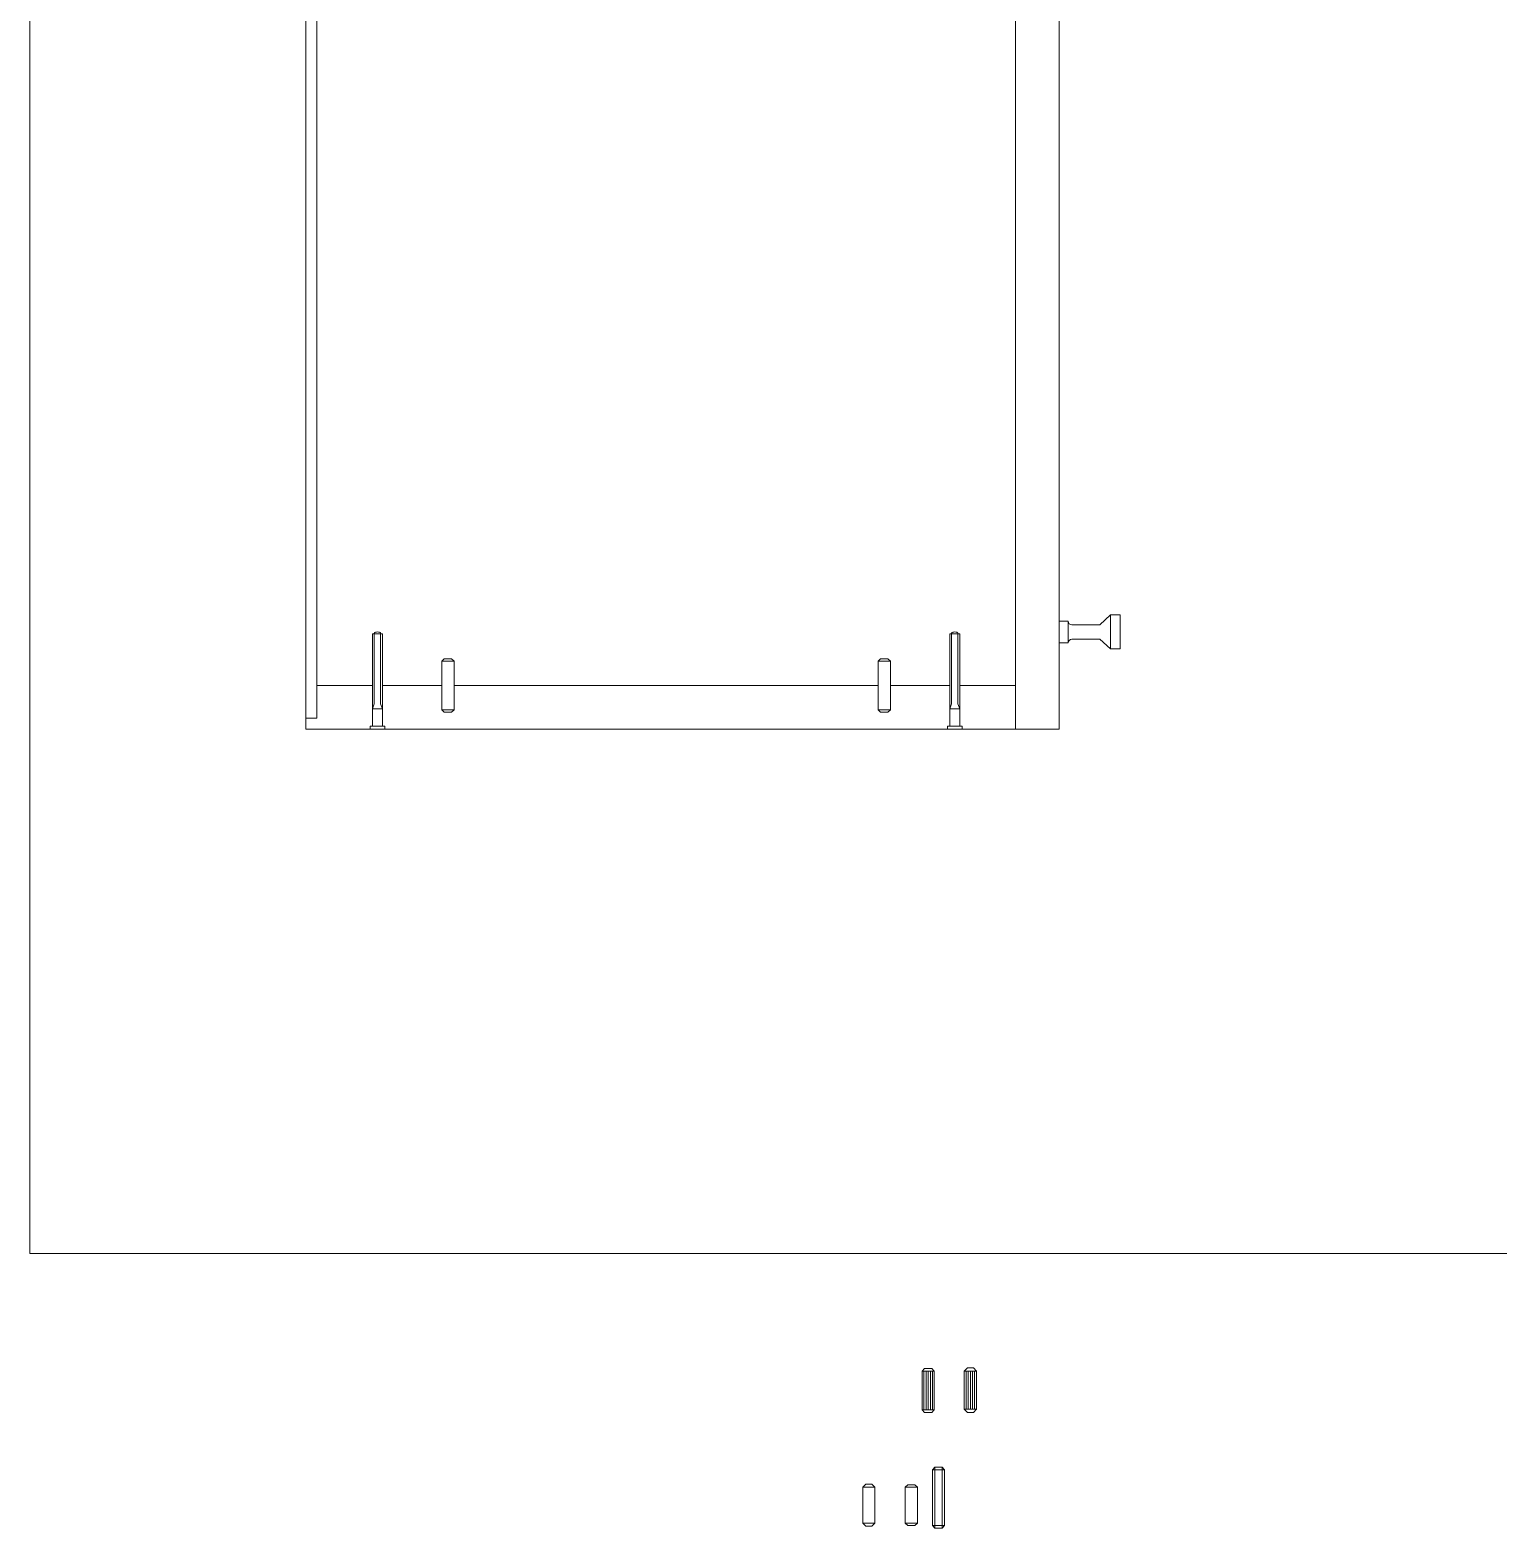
# Model space of a CAD drawing. Header units: centimetres. Extents: x -1165 to 380, y -206 to 683.
# Drawn here: x -688 to -627.6, y -81.9 to -20.2 of the extents above; entities that cross this region are included whole.
import ezdxf

# ---------------------------------------------------------------- set-up
doc = ezdxf.new("R2010")
doc.units = ezdxf.units.CM
doc.header["$MEASUREMENT"] = 0
for name, color, linetype, lineweight in [('0_Num_Penna__6', 6, 'Continuous', 18), ('0_Num_Penna__7', 7, 'Continuous', 18), ('A-FURN_Num_Penna__252_Num_Penna__252_Num_Penna__3_Num_Penna__252_Num_Penna__252_Num_Penna__252_Num_Penna__252_Num_Penna__252_Num_Penna__252_Num_Penna__252_Num_Penna__252_Num_Penna__252_Num_Penna__252_Num_Penna__252_Num_Penna__240', 240, 'Continuous', 18), ('A-FURN_Num_Penna__252_Num_Penna__252_Num_Penna__3_Num_Penna__252_Num_Penna__252_Num_Penna__252_Num_Penna__252_Num_Penna__252_Num_Penna__252_Num_Penna__252_Num_Penna__252_Num_Penna__252_Num_Penna__252_Num_Penna__252_Num_Penna__3', 3, 'Continuous', 18), ('A-FURN_Num_Penna__252_Num_Penna__252_Num_Penna__3_Num_Penna__252_Num_Penna__252_Num_Penna__252_Num_Penna__252_Num_Penna__252_Num_Penna__252_Num_Penna__252_Num_Penna__252_Num_Penna__252_Num_Penna__252_Num_Penna__252_Num_Penna__5', 5, 'Continuous', 18), ('A-FURN_Num_Penna__252_Num_Penna__252_Num_Penna__3_Num_Penna__252_Num_Penna__252_Num_Penna__252_Num_Penna__252_Num_Penna__252_Num_Penna__252_Num_Penna__252_Num_Penna__252_Num_Penna__252_Num_Penna__252_Num_Penna__252_Num_Penna__6', 6, 'Continuous', 18), ('A-SECT-PATT_Num_Penna__6_Num_Penna__6_Num_Penna__6_Num_Penna__6_Num_Penna__6_Num_Penna__6_Num_Penna__6_Num_Penna__6_Num_Penna__6_Num_Penna__6_Num_Penna__6_Num_Penna__6_Num_Penna__6_Num_Penna__6', 6, 'Continuous', 18), ('filatura_Num_Penna__8', 8, 'Continuous', 18), ('PDF16_Geometry_Num_Penna__5_Num_Penna__5_Num_Penna__5_Num_Penna__5_Num_Penna__5_Num_Penna__5_Num_Penna__5_Num_Penna__5_Num_Penna__5_Num_Penna__5_Num_Penna__5_Num_Penna__5_Num_Penna__5_Num_Penna__5', 5, 'Continuous', 18), ('PDF16_Geometry_Num_Penna__6_Num_Penna__6_Num_Penna__6_Num_Penna__6_Num_Penna__6_Num_Penna__6_Num_Penna__6_Num_Penna__6_Num_Penna__6_Num_Penna__6_Num_Penna__6_Num_Penna__6_Num_Penna__6_Num_Penna__6', 6, 'Continuous', 18), ('PDF2_Geometry_Num_Penna__7_Num_Penna__7_Num_Penna__7_Num_Penna__7_Num_Penna__7_Num_Penna__7_Num_Penna__7_Num_Penna__5', 5, 'Continuous', 18), ('PDF2_Geometry_Num_Penna__7_Num_Penna__7_Num_Penna__7_Num_Penna__7_Num_Penna__7_Num_Penna__7_Num_Penna__7_Num_Penna__6', 6, 'Continuous', 18), ('PDF2_Geometry_Num_Penna__7_Num_Penna__7_Num_Penna__7_Num_Penna__7_Num_Penna__7_Num_Penna__7_Num_Penna__7_Num_Penna__7', 7, 'Continuous', 18), ('VITE_Num_Penna__5', 5, 'Continuous', 18), ('VITE_Num_Penna__7', 7, 'Continuous', 18)]:
    doc.layers.add(name, color=color, linetype=linetype, lineweight=lineweight)

msp = doc.modelspace()

# ---------------------------------------------------------------- linework, layer by layer
at = {"layer": '0_Num_Penna__6', "color": 6, "linetype": 'Continuous', "lineweight": 18}
for p, q in [((-671.081, -46.203), (-670.981, -46.103)), ((-670.981, -46.103), (-670.681, -46.103)), ((-670.581, -46.203), (-670.681, -46.103)), ((-653.131, -46.203), (-653.031, -46.103)), ((-653.031, -46.103), (-652.731, -46.103)), ((-652.631, -46.203), (-652.731, -46.103)), ((-671.081, -48.203), (-670.981, -48.303)), ((-670.981, -48.303), (-670.681, -48.303)), ((-670.581, -48.203), (-670.681, -48.303)), ((-653.131, -48.203), (-653.031, -48.303)), ((-653.031, -48.303), (-652.731, -48.303)), ((-652.631, -48.203), (-652.731, -48.303))]:
    msp.add_line(p, q, dxfattribs=at)
at = {"layer": '0_Num_Penna__7', "color": 7, "linetype": 'Continuous', "lineweight": 18}
for p, q in [((-651.325, -75.419), (-651.225, -75.319)), ((-651.225, -75.319), (-650.925, -75.319)), ((-650.825, -75.419), (-650.925, -75.319)), ((-651.325, -77.019), (-651.225, -77.119)), ((-650.825, -77.019), (-650.925, -77.119)), ((-651.225, -77.119), (-650.925, -77.119)), ((-650.897, -79.481), (-650.797, -79.381)), ((-650.897, -79.481), (-650.897, -81.781)), ((-650.497, -79.381), (-650.797, -79.381)), ((-650.497, -79.381), (-650.397, -79.481)), ((-650.397, -80.381), (-650.397, -79.481)), ((-652.019, -80.204), (-651.919, -80.104)), ((-651.919, -80.104), (-651.619, -80.104)), ((-651.519, -80.204), (-651.619, -80.104)), ((-650.397, -80.381), (-650.397, -81.781)), ((-650.797, -81.681), (-650.797, -81.381)), ((-652.019, -81.679), (-651.919, -81.779)), ((-651.919, -81.779), (-651.619, -81.779)), ((-651.519, -81.679), (-651.619, -81.779)), ((-650.897, -81.781), (-650.797, -81.881)), ((-650.797, -81.881), (-650.497, -81.881)), ((-650.397, -81.781), (-650.497, -81.881))]:
    msp.add_line(p, q, dxfattribs=at)
at = {"layer": 'A-FURN_Num_Penna__252_Num_Penna__252_Num_Penna__3_Num_Penna__252_Num_Penna__252_Num_Penna__252_Num_Penna__252_Num_Penna__252_Num_Penna__252_Num_Penna__252_Num_Penna__252_Num_Penna__252_Num_Penna__252_Num_Penna__252_Num_Penna__240', "color": 240, "linetype": 'Continuous', "lineweight": 18}
for p, q in [((-688.028, -70.581), (-688.028, 42.071)), ((-575.377, -70.581), (-688.028, -70.581))]:
    msp.add_line(p, q, dxfattribs=at)
at = {"layer": 'A-FURN_Num_Penna__252_Num_Penna__252_Num_Penna__3_Num_Penna__252_Num_Penna__252_Num_Penna__252_Num_Penna__252_Num_Penna__252_Num_Penna__252_Num_Penna__252_Num_Penna__252_Num_Penna__252_Num_Penna__252_Num_Penna__252_Num_Penna__3', "color": 3, "linetype": 'Continuous', "lineweight": 18}
msp.add_line((-651.225, -77.119), (-650.925, -77.119), dxfattribs=at)
at = {"layer": 'A-FURN_Num_Penna__252_Num_Penna__252_Num_Penna__3_Num_Penna__252_Num_Penna__252_Num_Penna__252_Num_Penna__252_Num_Penna__252_Num_Penna__252_Num_Penna__252_Num_Penna__252_Num_Penna__252_Num_Penna__252_Num_Penna__252_Num_Penna__5', "color": 5, "linetype": 'Continuous', "lineweight": 18}
for p, q in [((-673.861, -45.075), (-673.861, -47.96)), ((-673.861, -45.075), (-673.601, -45.075)), ((-673.601, -47.96), (-673.601, -45.075)), ((-650.112, -47.96), (-650.112, -45.075)), ((-649.851, -45.075), (-650.112, -45.075)), ((-649.851, -45.075), (-649.851, -47.96)), ((-673.937, -48.162), (-673.525, -48.162)), ((-649.775, -48.162), (-650.187, -48.162)), ((-674.031, -49.003), (-673.431, -49.003)), ((-673.937, -48.883), (-673.525, -48.883)), ((-649.681, -49.003), (-650.281, -49.003)), ((-649.775, -48.883), (-650.187, -48.883))]:
    msp.add_line(p, q, dxfattribs=at)
at = {"layer": 'A-FURN_Num_Penna__252_Num_Penna__252_Num_Penna__3_Num_Penna__252_Num_Penna__252_Num_Penna__252_Num_Penna__252_Num_Penna__252_Num_Penna__252_Num_Penna__252_Num_Penna__252_Num_Penna__252_Num_Penna__252_Num_Penna__252_Num_Penna__6', "color": 6, "linetype": 'Continuous', "lineweight": 18}
for p, q in [((-673.937, -45.075), (-673.861, -45.075)), ((-673.937, -48.883), (-673.937, -45.075)), ((-673.601, -45.075), (-673.525, -45.075)), ((-673.525, -48.883), (-673.525, -45.075)), ((-650.112, -45.075), (-650.187, -45.075)), ((-650.187, -48.883), (-650.187, -45.075)), ((-649.775, -45.075), (-649.851, -45.075)), ((-649.775, -48.883), (-649.775, -45.075)), ((-673.937, -48.883), (-674.031, -48.883)), ((-674.031, -49.003), (-674.031, -48.883)), ((-673.431, -48.883), (-673.525, -48.883)), ((-673.431, -48.883), (-673.431, -49.003)), ((-650.281, -48.883), (-650.187, -48.883)), ((-650.281, -48.883), (-650.281, -49.003)), ((-649.775, -48.883), (-649.681, -48.883)), ((-649.681, -49.003), (-649.681, -48.883))]:
    msp.add_line(p, q, dxfattribs=at)
at = {"layer": 'A-SECT-PATT_Num_Penna__6_Num_Penna__6_Num_Penna__6_Num_Penna__6_Num_Penna__6_Num_Penna__6_Num_Penna__6_Num_Penna__6_Num_Penna__6_Num_Penna__6_Num_Penna__6_Num_Penna__6_Num_Penna__6_Num_Penna__6', "color": 6, "linetype": 'Continuous', "lineweight": 18}
msp.add_line((-676.231, 25.547), (-676.231, -48.553), dxfattribs=at)
at = {"layer": 'filatura_Num_Penna__8', "color": 8, "linetype": 'Continuous', "lineweight": 18}
for p, q in [((-650.897, -79.481), (-650.397, -79.481)), ((-650.797, -79.381), (-650.797, -81.881)), ((-650.497, -79.381), (-650.497, -81.881)), ((-650.397, -81.781), (-650.897, -81.781))]:
    msp.add_line(p, q, dxfattribs=at)
at = {"layer": 'PDF16_Geometry_Num_Penna__5_Num_Penna__5_Num_Penna__5_Num_Penna__5_Num_Penna__5_Num_Penna__5_Num_Penna__5_Num_Penna__5_Num_Penna__5_Num_Penna__5_Num_Penna__5_Num_Penna__5_Num_Penna__5_Num_Penna__5', "color": 5, "linetype": 'Continuous', "lineweight": 18}
for p, q in [((-643.572, -44.303), (-644.008, -44.704)), ((-643.181, -44.303), (-643.572, -44.303)), ((-643.572, -44.303), (-643.572, -45.703)), ((-643.181, -44.303), (-643.181, -45.703)), ((-645.316, -44.556), (-645.681, -44.556)), ((-645.681, -44.556), (-645.681, -45.451)), ((-645.316, -44.556), (-645.316, -45.451)), ((-644.008, -44.704), (-645.167, -44.704)), ((-645.316, -45.451), (-645.681, -45.451)), ((-644.008, -45.303), (-645.167, -45.303)), ((-643.572, -45.703), (-644.008, -45.303)), ((-643.181, -45.703), (-643.572, -45.703))]:
    msp.add_line(p, q, dxfattribs=at)
for centre, start, end in [((-645.167, -44.556), 180, 270), ((-645.167, -45.451), 90, 180)]:
    msp.add_arc(centre, 0.148, start, end, dxfattribs=at)
at = {"layer": 'PDF16_Geometry_Num_Penna__6_Num_Penna__6_Num_Penna__6_Num_Penna__6_Num_Penna__6_Num_Penna__6_Num_Penna__6_Num_Penna__6_Num_Penna__6_Num_Penna__6_Num_Penna__6_Num_Penna__6_Num_Penna__6_Num_Penna__6', "color": 6, "linetype": 'Continuous', "lineweight": 18}
for p, q in [((-676.681, -48.553), (-676.681, 25.997)), ((-647.481, 25.997), (-647.481, -49.003)), ((-645.681, 25.997), (-645.681, -49.003)), ((-676.231, -47.203), (-673.937, -47.203)), ((-676.231, -48.553), (-676.231, -47.203)), ((-673.525, -47.203), (-671.081, -47.203)), ((-670.581, -47.203), (-653.131, -47.203)), ((-652.631, -47.203), (-650.187, -47.203)), ((-649.775, -47.203), (-647.481, -47.203)), ((-676.681, -49.003), (-676.681, -48.553)), ((-676.681, -48.553), (-676.231, -48.553)), ((-676.681, -49.003), (-673.981, -49.003)), ((-673.481, -49.003), (-650.281, -49.003)), ((-649.681, -49.003), (-645.681, -49.003))]:
    msp.add_line(p, q, dxfattribs=at)
at = {"layer": 'PDF2_Geometry_Num_Penna__7_Num_Penna__7_Num_Penna__7_Num_Penna__7_Num_Penna__7_Num_Penna__7_Num_Penna__7_Num_Penna__5', "color": 5, "linetype": 'Continuous', "lineweight": 18, "flags": 128}
for points in [[(-673.937, -48.162), (-673.861, -47.96)], [(-673.525, -48.162), (-673.601, -47.96)], [(-650.187, -48.162), (-650.112, -47.96)], [(-649.775, -48.162), (-649.851, -47.96)], [(-673.525, -48.162), (-673.525, -48.883)], [(-650.187, -48.162), (-650.187, -48.883)]]:
    msp.add_lwpolyline(points, dxfattribs=at)
at = {"layer": 'PDF2_Geometry_Num_Penna__7_Num_Penna__7_Num_Penna__7_Num_Penna__7_Num_Penna__7_Num_Penna__7_Num_Penna__7_Num_Penna__6', "color": 6, "linetype": 'Continuous', "lineweight": 18, "flags": 128}
for points in [[(-673.861, -45.075), (-673.861, -45.058, -0.19953), (-673.854, -45.041, -0.116877), (-673.816, -45.017, -0.162888), (-673.647, -45.017, -0.116832), (-673.608, -45.041, -0.198418), (-673.601, -45.058), (-673.601, -45.075)], [(-650.112, -45.075), (-650.112, -45.058, -0.19953), (-650.105, -45.041, -0.116877), (-650.066, -45.017, -0.162888), (-649.897, -45.017, -0.116832), (-649.858, -45.041, -0.198418), (-649.851, -45.058), (-649.851, -45.075)]]:
    msp.add_lwpolyline(points, format="xyb", dxfattribs=at)
for points in [[(-671.081, -46.203), (-671.081, -48.203)], [(-670.581, -48.203), (-670.581, -46.203)], [(-653.131, -46.203), (-653.131, -48.203)], [(-652.631, -48.203), (-652.631, -46.203)]]:
    msp.add_lwpolyline(points, dxfattribs=at)
at = {"layer": 'PDF2_Geometry_Num_Penna__7_Num_Penna__7_Num_Penna__7_Num_Penna__7_Num_Penna__7_Num_Penna__7_Num_Penna__7_Num_Penna__7', "color": 7, "linetype": 'Continuous', "lineweight": 18, "flags": 128}
for points in [[(-651.325, -75.419), (-651.325, -77.019)], [(-651.251, -75.419), (-651.251, -77.019)], [(-651.163, -75.419), (-651.163, -77.019)], [(-651.074, -75.419), (-651.074, -77.019)], [(-650.986, -75.419), (-650.986, -77.019)], [(-650.898, -75.419), (-650.898, -77.019)], [(-650.825, -77.019), (-650.825, -75.419)], [(-649.589, -75.419), (-649.589, -76.994)], [(-649.515, -75.419), (-649.515, -76.994)], [(-649.427, -75.419), (-649.427, -76.994)], [(-649.339, -75.419), (-649.339, -76.994)], [(-649.251, -75.419), (-649.251, -76.994)], [(-649.163, -75.419), (-649.163, -76.994)], [(-649.089, -76.994), (-649.089, -75.419)]]:
    msp.add_lwpolyline(points, dxfattribs=at)
at = {"layer": 'VITE_Num_Penna__5', "color": 5, "linetype": 'Continuous', "lineweight": 18, "flags": 128}
for points in [[(-670.581, -46.203), (-671.081, -46.203)], [(-652.631, -46.203), (-653.131, -46.203)], [(-670.581, -48.203), (-671.081, -48.203)], [(-652.631, -48.203), (-653.131, -48.203)]]:
    msp.add_lwpolyline(points, dxfattribs=at)
at = {"layer": 'VITE_Num_Penna__7', "color": 7, "linetype": 'Continuous', "lineweight": 18}
for p, q in [((-649.589, -75.419), (-649.464, -75.294)), ((-649.214, -75.294), (-649.089, -75.419)), ((-649.589, -76.994), (-649.464, -77.119)), ((-649.214, -77.119), (-649.089, -76.994)), ((-653.768, -80.204), (-653.643, -80.079)), ((-653.268, -80.204), (-653.393, -80.079)), ((-653.768, -81.679), (-653.643, -81.804)), ((-653.393, -81.804), (-653.268, -81.679))]:
    msp.add_line(p, q, dxfattribs=at)
at = {"layer": 'VITE_Num_Penna__7', "color": 7, "linetype": 'Continuous', "lineweight": 18, "flags": 128}
for points in [[(-650.825, -75.419), (-651.325, -75.419)], [(-649.089, -75.419), (-649.589, -75.419)], [(-649.464, -75.294), (-649.214, -75.294)], [(-650.825, -77.019), (-651.325, -77.019)], [(-649.089, -76.994), (-649.589, -76.994)], [(-649.464, -77.119), (-649.214, -77.119)], [(-653.393, -80.079), (-653.643, -80.079)], [(-653.268, -81.679), (-653.768, -81.679)], [(-653.643, -81.804), (-653.393, -81.804)], [(-651.519, -81.679), (-652.019, -81.679)]]:
    msp.add_lwpolyline(points, dxfattribs=at)
for points in [[(-653.768, -81.679), (-653.268, -81.679), (-653.268, -80.204), (-653.768, -80.204)], [(-652.019, -81.679), (-651.519, -81.679), (-651.519, -80.204), (-652.019, -80.204)]]:
    msp.add_lwpolyline(points, close=True, dxfattribs=at)

doc.saveas('drawing.dxf')
